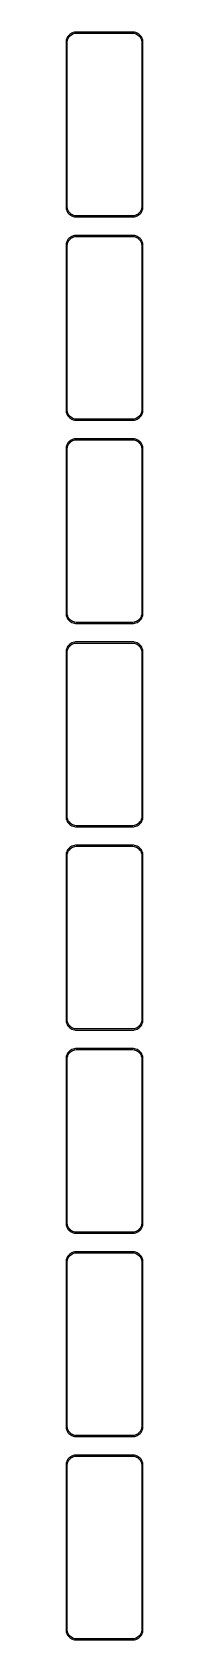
# Model space of a CAD drawing. Header units: metres. Extents: x -19 to 19, y 1440 to 2916.
# Drawn here: x -19 to 19, y 2133 to 2916 of the extents above; entities that cross this region are included whole.
import ezdxf

# ---------------------------------------------------------------- set-up
doc = ezdxf.new("R2010")
doc.units = ezdxf.units.M

msp = doc.modelspace()

# ---------------------------------------------------------------- linework, layer by layer
for p, q in [((-18.3989, 2912.84), (-18.5929, 2912.24)), ((-18.1315, 2913.41), (-18.3989, 2912.84)), ((-17.7951, 2913.94), (-18.1315, 2913.41)), ((-17.9164, 2912.5), (-17.6624, 2913.04)), ((-17.3948, 2914.42), (-17.7951, 2913.94)), ((-17.6624, 2913.04), (-17.3428, 2913.54)), ((-16.9371, 2914.85), (-17.3948, 2914.42)), ((-17.3428, 2913.54), (-16.9626, 2914)), ((-16.9626, 2914), (-16.5278, 2914.41)), ((-16.4291, 2915.22), (-16.9371, 2914.85)), ((-16.5278, 2914.41), (-16.0452, 2914.76)), ((-15.8789, 2915.52), (-16.4291, 2915.22)), ((-16.0452, 2914.76), (-15.5224, 2915.05)), ((-15.2951, 2915.76), (-15.8789, 2915.52)), ((-15.5224, 2915.05), (-14.9678, 2915.27)), ((-14.6869, 2915.91), (-15.2951, 2915.76)), ((-14.9678, 2915.27), (-14.3901, 2915.42)), ((-14.0639, 2915.99), (-14.6869, 2915.91)), ((-14.3901, 2915.42), (-13.7982, 2915.49)), ((14.0639, 2915.99), (-14.0639, 2915.99)), ((-13.7982, 2915.49), (13.7982, 2915.49)), ((13.7982, 2915.49), (14.3901, 2915.42)), ((14.6869, 2915.91), (14.0639, 2915.99)), ((14.3901, 2915.42), (14.9678, 2915.27)), ((15.2951, 2915.76), (14.6869, 2915.91)), ((14.9678, 2915.27), (15.5224, 2915.05)), ((15.8789, 2915.52), (15.2951, 2915.76)), ((15.5224, 2915.05), (16.0452, 2914.76)), ((16.4291, 2915.22), (15.8789, 2915.52)), ((16.0452, 2914.76), (16.5278, 2914.41)), ((16.9371, 2914.85), (16.4291, 2915.22)), ((16.5278, 2914.41), (16.9626, 2914)), ((17.3948, 2914.42), (16.9371, 2914.85)), ((16.9626, 2914), (17.3428, 2913.54)), ((17.3428, 2913.54), (17.6624, 2913.04)), ((17.7951, 2913.94), (17.3948, 2914.42)), ((17.6624, 2913.04), (17.9164, 2912.5)), ((18.1315, 2913.41), (17.7951, 2913.94)), ((18.3989, 2912.84), (18.1315, 2913.41)), ((18.5929, 2912.24), (18.3989, 2912.84)), ((-18.7106, 2911.63), (-18.75, 2911)), ((-18.75, 2911), (-18.75, 2831)), ((-18.5929, 2912.24), (-18.7106, 2911.63)), ((-18.25, 2910.75), (-18.2125, 2911.35)), ((-18.25, 2831.25), (-18.25, 2910.75)), ((-18.2125, 2911.35), (-18.1008, 2911.93)), ((-18.1008, 2911.93), (-17.9164, 2912.5)), ((17.9164, 2912.5), (18.1008, 2911.93)), ((18.1008, 2911.93), (18.2125, 2911.35)), ((18.2125, 2911.35), (18.25, 2910.75)), ((18.25, 2910.75), (18.25, 2831.25)), ((18.7106, 2911.63), (18.5929, 2912.24)), ((18.75, 2911), (18.7106, 2911.63)), ((18.75, 2831), (18.75, 2911)), ((-18.75, 2831), (-18.7106, 2830.37)), ((-18.7106, 2830.37), (-18.5929, 2829.76)), ((-18.5929, 2829.76), (-18.3989, 2829.16)), ((-18.3989, 2829.16), (-18.1315, 2828.59)), ((-18.2125, 2830.65), (-18.25, 2831.25)), ((-18.1008, 2830.07), (-18.2125, 2830.65)), ((-18.1315, 2828.59), (-17.7951, 2828.06)), ((-17.9164, 2829.5), (-18.1008, 2830.07)), ((-17.6624, 2828.96), (-17.9164, 2829.5)), ((-17.7951, 2828.06), (-17.3948, 2827.58)), ((-17.3428, 2828.46), (-17.6624, 2828.96)), ((-17.3948, 2827.58), (-16.9371, 2827.15)), ((-16.9626, 2828), (-17.3428, 2828.46)), ((-16.5278, 2827.59), (-16.9626, 2828)), ((-16.9371, 2827.15), (-16.4291, 2826.78)), ((-16.0452, 2827.24), (-16.5278, 2827.59)), ((-16.4291, 2826.78), (-15.8789, 2826.48)), ((-15.5224, 2826.95), (-16.0452, 2827.24)), ((-14.9678, 2826.73), (-15.5224, 2826.95)), ((-14.3901, 2826.58), (-14.9678, 2826.73)), ((-13.7982, 2826.51), (-14.3901, 2826.58)), ((14.3901, 2826.58), (13.7982, 2826.51)), ((14.9678, 2826.73), (14.3901, 2826.58)), ((15.5224, 2826.95), (14.9678, 2826.73)), ((16.0452, 2827.24), (15.5224, 2826.95)), ((15.8789, 2826.48), (16.4291, 2826.78)), ((16.5278, 2827.59), (16.0452, 2827.24)), ((16.4291, 2826.78), (16.9371, 2827.15)), ((16.9626, 2828), (16.5278, 2827.59)), ((16.9371, 2827.15), (17.3948, 2827.58)), ((17.3428, 2828.46), (16.9626, 2828)), ((17.6624, 2828.96), (17.3428, 2828.46)), ((17.3948, 2827.58), (17.7951, 2828.06)), ((17.9164, 2829.5), (17.6624, 2828.96)), ((17.7951, 2828.06), (18.1315, 2828.59)), ((18.1008, 2830.07), (17.9164, 2829.5)), ((18.2125, 2830.65), (18.1008, 2830.07)), ((18.1315, 2828.59), (18.3989, 2829.16)), ((18.25, 2831.25), (18.2125, 2830.65)), ((18.3989, 2829.16), (18.5929, 2829.76)), ((18.5929, 2829.76), (18.7106, 2830.37)), ((18.7106, 2830.37), (18.75, 2831)), ((-15.8789, 2826.48), (-15.2951, 2826.24)), ((-15.2951, 2826.24), (-14.6869, 2826.09)), ((-14.6869, 2826.09), (-14.0639, 2826.01)), ((-14.0639, 2826.01), (14.0639, 2826.01)), ((13.7982, 2826.51), (-13.7982, 2826.51)), ((14.0639, 2826.01), (14.6869, 2826.09)), ((14.6869, 2826.09), (15.2951, 2826.24)), ((15.2951, 2826.24), (15.8789, 2826.48)), ((-18.7106, 2812.63), (-18.75, 2812)), ((-18.75, 2812), (-18.75, 2732)), ((-18.5929, 2813.24), (-18.7106, 2812.63)), ((-18.3989, 2813.84), (-18.5929, 2813.24)), ((-18.1315, 2814.41), (-18.3989, 2813.84)), ((-18.25, 2811.75), (-18.2125, 2812.35)), ((-18.25, 2732.25), (-18.25, 2811.75)), ((-18.2125, 2812.35), (-18.1008, 2812.93)), ((-17.7951, 2814.94), (-18.1315, 2814.41)), ((-18.1008, 2812.93), (-17.9164, 2813.5)), ((-17.9164, 2813.5), (-17.6624, 2814.04)), ((-17.3948, 2815.42), (-17.7951, 2814.94)), ((-17.6624, 2814.04), (-17.3428, 2814.54)), ((-16.9371, 2815.85), (-17.3948, 2815.42)), ((-17.3428, 2814.54), (-16.9626, 2815)), ((-16.9626, 2815), (-16.5278, 2815.41)), ((-16.4291, 2816.22), (-16.9371, 2815.85)), ((-16.5278, 2815.41), (-16.0452, 2815.76)), ((-15.8789, 2816.52), (-16.4291, 2816.22)), ((-16.0452, 2815.76), (-15.5224, 2816.05)), ((-15.2951, 2816.76), (-15.8789, 2816.52)), ((-15.5224, 2816.05), (-14.9678, 2816.27)), ((-14.6869, 2816.91), (-15.2951, 2816.76)), ((-14.9678, 2816.27), (-14.3901, 2816.42)), ((-14.0639, 2816.99), (-14.6869, 2816.91)), ((-14.3901, 2816.42), (-13.7982, 2816.49)), ((14.0639, 2816.99), (-14.0639, 2816.99)), ((-13.7982, 2816.49), (13.7982, 2816.49)), ((13.7982, 2816.49), (14.3901, 2816.42)), ((14.6869, 2816.91), (14.0639, 2816.99)), ((14.3901, 2816.42), (14.9678, 2816.27)), ((15.2951, 2816.76), (14.6869, 2816.91)), ((14.9678, 2816.27), (15.5224, 2816.05)), ((15.8789, 2816.52), (15.2951, 2816.76)), ((15.5224, 2816.05), (16.0452, 2815.76)), ((16.4291, 2816.22), (15.8789, 2816.52)), ((16.0452, 2815.76), (16.5278, 2815.41)), ((16.9371, 2815.85), (16.4291, 2816.22)), ((16.5278, 2815.41), (16.9626, 2815)), ((17.3948, 2815.42), (16.9371, 2815.85)), ((16.9626, 2815), (17.3428, 2814.54)), ((17.3428, 2814.54), (17.6624, 2814.04)), ((17.7951, 2814.94), (17.3948, 2815.42)), ((17.6624, 2814.04), (17.9164, 2813.5)), ((18.1315, 2814.41), (17.7951, 2814.94)), ((17.9164, 2813.5), (18.1008, 2812.93)), ((18.1008, 2812.93), (18.2125, 2812.35)), ((18.3989, 2813.84), (18.1315, 2814.41)), ((18.2125, 2812.35), (18.25, 2811.75)), ((18.25, 2811.75), (18.25, 2732.25)), ((18.5929, 2813.24), (18.3989, 2813.84)), ((18.7106, 2812.63), (18.5929, 2813.24)), ((18.75, 2812), (18.7106, 2812.63)), ((18.75, 2732), (18.75, 2812)), ((-18.75, 2732), (-18.7106, 2731.37)), ((-18.7106, 2731.37), (-18.5929, 2730.76)), ((-18.5929, 2730.76), (-18.3989, 2730.16)), ((-18.3989, 2730.16), (-18.1315, 2729.59)), ((-18.2125, 2731.65), (-18.25, 2732.25)), ((-18.1008, 2731.07), (-18.2125, 2731.65)), ((-18.1315, 2729.59), (-17.7951, 2729.06)), ((-17.9164, 2730.5), (-18.1008, 2731.07)), ((-17.6624, 2729.96), (-17.9164, 2730.5)), ((-17.7951, 2729.06), (-17.3948, 2728.58)), ((-17.3428, 2729.46), (-17.6624, 2729.96)), ((-17.3948, 2728.58), (-16.9371, 2728.15)), ((-16.9626, 2729), (-17.3428, 2729.46)), ((-16.5278, 2728.59), (-16.9626, 2729)), ((-16.9371, 2728.15), (-16.4291, 2727.78)), ((-16.0452, 2728.24), (-16.5278, 2728.59)), ((-16.4291, 2727.78), (-15.8789, 2727.48)), ((-15.5224, 2727.95), (-16.0452, 2728.24)), ((-15.8789, 2727.48), (-15.2951, 2727.24)), ((-14.9678, 2727.73), (-15.5224, 2727.95)), ((-15.2951, 2727.24), (-14.6869, 2727.09)), ((-14.3901, 2727.58), (-14.9678, 2727.73)), ((-14.6869, 2727.09), (-14.0639, 2727.01)), ((-13.7982, 2727.51), (-14.3901, 2727.58)), ((-14.0639, 2727.01), (14.0639, 2727.01)), ((13.7982, 2727.51), (-13.7982, 2727.51)), ((14.3901, 2727.58), (13.7982, 2727.51)), ((14.0639, 2727.01), (14.6869, 2727.09)), ((14.9678, 2727.73), (14.3901, 2727.58)), ((14.6869, 2727.09), (15.2951, 2727.24)), ((15.5224, 2727.95), (14.9678, 2727.73)), ((15.2951, 2727.24), (15.8789, 2727.48)), ((16.0452, 2728.24), (15.5224, 2727.95)), ((15.8789, 2727.48), (16.4291, 2727.78)), ((16.5278, 2728.59), (16.0452, 2728.24)), ((16.4291, 2727.78), (16.9371, 2728.15)), ((16.9626, 2729), (16.5278, 2728.59)), ((16.9371, 2728.15), (17.3948, 2728.58)), ((17.3428, 2729.46), (16.9626, 2729)), ((17.6624, 2729.96), (17.3428, 2729.46)), ((17.3948, 2728.58), (17.7951, 2729.06)), ((17.9164, 2730.5), (17.6624, 2729.96)), ((17.7951, 2729.06), (18.1315, 2729.59)), ((18.1008, 2731.07), (17.9164, 2730.5)), ((18.2125, 2731.65), (18.1008, 2731.07)), ((18.1315, 2729.59), (18.3989, 2730.16)), ((18.25, 2732.25), (18.2125, 2731.65)), ((18.3989, 2730.16), (18.5929, 2730.76)), ((18.5929, 2730.76), (18.7106, 2731.37)), ((18.7106, 2731.37), (18.75, 2732)), ((-16.4291, 2717.22), (-16.9371, 2716.85)), ((-15.8789, 2717.52), (-16.4291, 2717.22)), ((-16.0452, 2716.76), (-15.5224, 2717.05)), ((-15.2951, 2717.76), (-15.8789, 2717.52)), ((-15.5224, 2717.05), (-14.9678, 2717.27)), ((-14.6869, 2717.91), (-15.2951, 2717.76)), ((-14.9678, 2717.27), (-14.3901, 2717.42)), ((-14.0639, 2717.99), (-14.6869, 2717.91)), ((-14.3901, 2717.42), (-13.7982, 2717.49)), ((14.0639, 2717.99), (-14.0639, 2717.99)), ((-13.7982, 2717.49), (13.7982, 2717.49)), ((13.7982, 2717.49), (14.3901, 2717.42)), ((14.6869, 2717.91), (14.0639, 2717.99)), ((14.3901, 2717.42), (14.9678, 2717.27)), ((15.2951, 2717.76), (14.6869, 2717.91)), ((14.9678, 2717.27), (15.5224, 2717.05)), ((15.8789, 2717.52), (15.2951, 2717.76)), ((15.5224, 2717.05), (16.0452, 2716.76)), ((16.4291, 2717.22), (15.8789, 2717.52)), ((16.9371, 2716.85), (16.4291, 2717.22)), ((-18.7106, 2713.63), (-18.75, 2713)), ((-18.75, 2713), (-18.75, 2633)), ((-18.5929, 2714.24), (-18.7106, 2713.63)), ((-18.3989, 2714.84), (-18.5929, 2714.24)), ((-18.1315, 2715.41), (-18.3989, 2714.84)), ((-18.25, 2712.75), (-18.2125, 2713.35)), ((-18.25, 2633.25), (-18.25, 2712.75)), ((-18.2125, 2713.35), (-18.1008, 2713.93)), ((-17.7951, 2715.94), (-18.1315, 2715.41)), ((-18.1008, 2713.93), (-17.9164, 2714.5)), ((-17.9164, 2714.5), (-17.6624, 2715.04)), ((-17.3948, 2716.42), (-17.7951, 2715.94)), ((-17.6624, 2715.04), (-17.3428, 2715.54)), ((-16.9371, 2716.85), (-17.3948, 2716.42)), ((-17.3428, 2715.54), (-16.9626, 2716)), ((-16.9626, 2716), (-16.5278, 2716.41)), ((-16.5278, 2716.41), (-16.0452, 2716.76)), ((16.0452, 2716.76), (16.5278, 2716.41)), ((16.5278, 2716.41), (16.9626, 2716)), ((17.3948, 2716.42), (16.9371, 2716.85)), ((16.9626, 2716), (17.3428, 2715.54)), ((17.3428, 2715.54), (17.6624, 2715.04)), ((17.7951, 2715.94), (17.3948, 2716.42)), ((17.6624, 2715.04), (17.9164, 2714.5)), ((18.1315, 2715.41), (17.7951, 2715.94)), ((17.9164, 2714.5), (18.1008, 2713.93)), ((18.1008, 2713.93), (18.2125, 2713.35)), ((18.3989, 2714.84), (18.1315, 2715.41)), ((18.2125, 2713.35), (18.25, 2712.75)), ((18.25, 2712.75), (18.25, 2633.25)), ((18.5929, 2714.24), (18.3989, 2714.84)), ((18.7106, 2713.63), (18.5929, 2714.24)), ((18.75, 2713), (18.7106, 2713.63)), ((18.75, 2633), (18.75, 2713)), ((-18.75, 2633), (-18.7106, 2632.37)), ((-18.7106, 2632.37), (-18.5929, 2631.76)), ((-18.5929, 2631.76), (-18.3989, 2631.16)), ((-18.3989, 2631.16), (-18.1315, 2630.59)), ((-18.2125, 2632.65), (-18.25, 2633.25)), ((-18.1008, 2632.07), (-18.2125, 2632.65)), ((-17.9164, 2631.5), (-18.1008, 2632.07)), ((-17.6624, 2630.96), (-17.9164, 2631.5)), ((-17.3428, 2630.46), (-17.6624, 2630.96)), ((17.6624, 2630.96), (17.3428, 2630.46)), ((17.9164, 2631.5), (17.6624, 2630.96)), ((18.1008, 2632.07), (17.9164, 2631.5)), ((18.2125, 2632.65), (18.1008, 2632.07)), ((18.1315, 2630.59), (18.3989, 2631.16)), ((18.25, 2633.25), (18.2125, 2632.65)), ((18.3989, 2631.16), (18.5929, 2631.76)), ((18.5929, 2631.76), (18.7106, 2632.37)), ((18.7106, 2632.37), (18.75, 2633)), ((-18.1315, 2630.59), (-17.7951, 2630.06)), ((-17.7951, 2630.06), (-17.3948, 2629.58)), ((-17.3948, 2629.58), (-16.9371, 2629.15)), ((-16.9626, 2630), (-17.3428, 2630.46)), ((-16.5278, 2629.59), (-16.9626, 2630)), ((-16.9371, 2629.15), (-16.4291, 2628.78)), ((-16.0452, 2629.24), (-16.5278, 2629.59)), ((-16.4291, 2628.78), (-15.8789, 2628.48)), ((-15.5224, 2628.95), (-16.0452, 2629.24)), ((-15.8789, 2628.48), (-15.2951, 2628.24)), ((-14.9678, 2628.73), (-15.5224, 2628.95)), ((-15.2951, 2628.24), (-14.6869, 2628.09)), ((-14.3901, 2628.58), (-14.9678, 2628.73)), ((-14.6869, 2628.09), (-14.0639, 2628.01)), ((-13.7982, 2628.51), (-14.3901, 2628.58)), ((-14.0639, 2628.01), (14.0639, 2628.01)), ((13.7982, 2628.51), (-13.7982, 2628.51)), ((14.3901, 2628.58), (13.7982, 2628.51)), ((14.0639, 2628.01), (14.6869, 2628.09)), ((14.9678, 2628.73), (14.3901, 2628.58)), ((14.6869, 2628.09), (15.2951, 2628.24)), ((15.5224, 2628.95), (14.9678, 2628.73)), ((15.2951, 2628.24), (15.8789, 2628.48)), ((16.0452, 2629.24), (15.5224, 2628.95)), ((15.8789, 2628.48), (16.4291, 2628.78)), ((16.5278, 2629.59), (16.0452, 2629.24)), ((16.4291, 2628.78), (16.9371, 2629.15)), ((16.9626, 2630), (16.5278, 2629.59)), ((16.9371, 2629.15), (17.3948, 2629.58)), ((17.3428, 2630.46), (16.9626, 2630)), ((17.3948, 2629.58), (17.7951, 2630.06)), ((17.7951, 2630.06), (18.1315, 2630.59)), ((-18.5929, 2615.24), (-18.7106, 2614.63)), ((-18.3989, 2615.84), (-18.5929, 2615.24)), ((-18.1315, 2616.41), (-18.3989, 2615.84)), ((-17.7951, 2616.94), (-18.1315, 2616.41)), ((-18.1008, 2614.93), (-17.9164, 2615.5)), ((-17.9164, 2615.5), (-17.6624, 2616.04)), ((-17.3948, 2617.42), (-17.7951, 2616.94)), ((-17.6624, 2616.04), (-17.3428, 2616.54)), ((-16.9371, 2617.85), (-17.3948, 2617.42)), ((-17.3428, 2616.54), (-16.9626, 2617)), ((-16.9626, 2617), (-16.5278, 2617.41)), ((-16.4291, 2618.22), (-16.9371, 2617.85)), ((-16.5278, 2617.41), (-16.0452, 2617.76)), ((-15.8789, 2618.52), (-16.4291, 2618.22)), ((-16.0452, 2617.76), (-15.5224, 2618.05)), ((-15.2951, 2618.76), (-15.8789, 2618.52)), ((-15.5224, 2618.05), (-14.9678, 2618.27)), ((-14.6869, 2618.91), (-15.2951, 2618.76)), ((-14.9678, 2618.27), (-14.3901, 2618.42)), ((-14.0639, 2618.99), (-14.6869, 2618.91)), ((-14.3901, 2618.42), (-13.7982, 2618.49)), ((14.0639, 2618.99), (-14.0639, 2618.99)), ((-13.7982, 2618.49), (13.7982, 2618.49)), ((13.7982, 2618.49), (14.3901, 2618.42)), ((14.6869, 2618.91), (14.0639, 2618.99)), ((14.3901, 2618.42), (14.9678, 2618.27)), ((15.2951, 2618.76), (14.6869, 2618.91)), ((14.9678, 2618.27), (15.5224, 2618.05)), ((15.8789, 2618.52), (15.2951, 2618.76)), ((15.5224, 2618.05), (16.0452, 2617.76)), ((16.4291, 2618.22), (15.8789, 2618.52)), ((16.0452, 2617.76), (16.5278, 2617.41)), ((16.9371, 2617.85), (16.4291, 2618.22)), ((16.5278, 2617.41), (16.9626, 2617)), ((17.3948, 2617.42), (16.9371, 2617.85)), ((16.9626, 2617), (17.3428, 2616.54)), ((17.3428, 2616.54), (17.6624, 2616.04)), ((17.7951, 2616.94), (17.3948, 2617.42)), ((17.6624, 2616.04), (17.9164, 2615.5)), ((18.1315, 2616.41), (17.7951, 2616.94)), ((17.9164, 2615.5), (18.1008, 2614.93)), ((18.3989, 2615.84), (18.1315, 2616.41)), ((18.5929, 2615.24), (18.3989, 2615.84)), ((18.7106, 2614.63), (18.5929, 2615.24)), ((-18.7106, 2614.63), (-18.75, 2614)), ((-18.75, 2614), (-18.75, 2534)), ((-18.25, 2613.75), (-18.2125, 2614.35)), ((-18.25, 2534.25), (-18.25, 2613.75)), ((-18.2125, 2614.35), (-18.1008, 2614.93)), ((18.1008, 2614.93), (18.2125, 2614.35)), ((18.2125, 2614.35), (18.25, 2613.75)), ((18.25, 2613.75), (18.25, 2534.25)), ((18.75, 2614), (18.7106, 2614.63)), ((18.75, 2534), (18.75, 2614)), ((-18.75, 2534), (-18.7106, 2533.37)), ((-18.7106, 2533.37), (-18.5929, 2532.76)), ((-18.5929, 2532.76), (-18.3989, 2532.16)), ((-18.3989, 2532.16), (-18.1315, 2531.59)), ((-18.2125, 2533.65), (-18.25, 2534.25)), ((-18.1008, 2533.07), (-18.2125, 2533.65)), ((-18.1315, 2531.59), (-17.7951, 2531.06)), ((-17.9164, 2532.5), (-18.1008, 2533.07)), ((-17.6624, 2531.96), (-17.9164, 2532.5)), ((-17.7951, 2531.06), (-17.3948, 2530.58)), ((-17.3428, 2531.46), (-17.6624, 2531.96)), ((-17.3948, 2530.58), (-16.9371, 2530.15)), ((-16.9626, 2531), (-17.3428, 2531.46)), ((-16.5278, 2530.59), (-16.9626, 2531)), ((-16.9371, 2530.15), (-16.4291, 2529.78)), ((-16.0452, 2530.24), (-16.5278, 2530.59)), ((-16.4291, 2529.78), (-15.8789, 2529.48)), ((-15.5224, 2529.95), (-16.0452, 2530.24)), ((-15.8789, 2529.48), (-15.2951, 2529.24)), ((-14.9678, 2529.73), (-15.5224, 2529.95)), ((-15.2951, 2529.24), (-14.6869, 2529.09)), ((-14.3901, 2529.58), (-14.9678, 2529.73)), ((-14.6869, 2529.09), (-14.0639, 2529.01)), ((-13.7982, 2529.51), (-14.3901, 2529.58)), ((13.7982, 2529.51), (-13.7982, 2529.51)), ((14.3901, 2529.58), (13.7982, 2529.51)), ((14.0639, 2529.01), (14.6869, 2529.09)), ((14.9678, 2529.73), (14.3901, 2529.58)), ((14.6869, 2529.09), (15.2951, 2529.24)), ((15.5224, 2529.95), (14.9678, 2529.73)), ((15.2951, 2529.24), (15.8789, 2529.48)), ((16.0452, 2530.24), (15.5224, 2529.95)), ((15.8789, 2529.48), (16.4291, 2529.78)), ((16.5278, 2530.59), (16.0452, 2530.24)), ((16.4291, 2529.78), (16.9371, 2530.15)), ((16.9626, 2531), (16.5278, 2530.59)), ((16.9371, 2530.15), (17.3948, 2530.58)), ((17.3428, 2531.46), (16.9626, 2531)), ((17.6624, 2531.96), (17.3428, 2531.46)), ((17.3948, 2530.58), (17.7951, 2531.06)), ((17.9164, 2532.5), (17.6624, 2531.96)), ((17.7951, 2531.06), (18.1315, 2531.59)), ((18.1008, 2533.07), (17.9164, 2532.5)), ((18.2125, 2533.65), (18.1008, 2533.07)), ((18.1315, 2531.59), (18.3989, 2532.16)), ((18.25, 2534.25), (18.2125, 2533.65)), ((18.3989, 2532.16), (18.5929, 2532.76)), ((18.5929, 2532.76), (18.7106, 2533.37)), ((18.7106, 2533.37), (18.75, 2534)), ((-14.0639, 2529.01), (14.0639, 2529.01)), ((-18.7106, 2515.63), (-18.75, 2515)), ((-18.75, 2515), (-18.75, 2435)), ((-18.5929, 2516.24), (-18.7106, 2515.63)), ((-18.3989, 2516.84), (-18.5929, 2516.24)), ((-18.1315, 2517.41), (-18.3989, 2516.84)), ((-18.25, 2514.75), (-18.2125, 2515.35)), ((-18.25, 2435.25), (-18.25, 2514.75)), ((-18.2125, 2515.35), (-18.1008, 2515.93)), ((-17.7951, 2517.94), (-18.1315, 2517.41)), ((-18.1008, 2515.93), (-17.9164, 2516.5)), ((-17.9164, 2516.5), (-17.6624, 2517.04)), ((-17.3948, 2518.42), (-17.7951, 2517.94)), ((-17.6624, 2517.04), (-17.3428, 2517.54)), ((-16.9371, 2518.85), (-17.3948, 2518.42)), ((-17.3428, 2517.54), (-16.9626, 2518)), ((-16.9626, 2518), (-16.5278, 2518.41)), ((-16.4291, 2519.22), (-16.9371, 2518.85)), ((-16.5278, 2518.41), (-16.0452, 2518.76)), ((-15.8789, 2519.52), (-16.4291, 2519.22)), ((-16.0452, 2518.76), (-15.5224, 2519.05)), ((-15.2951, 2519.76), (-15.8789, 2519.52)), ((-15.5224, 2519.05), (-14.9678, 2519.27)), ((-14.6869, 2519.91), (-15.2951, 2519.76)), ((-14.9678, 2519.27), (-14.3901, 2519.42)), ((-14.0639, 2519.99), (-14.6869, 2519.91)), ((-14.3901, 2519.42), (-13.7982, 2519.49)), ((14.0639, 2519.99), (-14.0639, 2519.99)), ((-13.7982, 2519.49), (13.7982, 2519.49)), ((13.7982, 2519.49), (14.3901, 2519.42)), ((14.6869, 2519.91), (14.0639, 2519.99)), ((14.3901, 2519.42), (14.9678, 2519.27)), ((15.2951, 2519.76), (14.6869, 2519.91)), ((14.9678, 2519.27), (15.5224, 2519.05)), ((15.8789, 2519.52), (15.2951, 2519.76)), ((15.5224, 2519.05), (16.0452, 2518.76)), ((16.4291, 2519.22), (15.8789, 2519.52)), ((16.0452, 2518.76), (16.5278, 2518.41)), ((16.9371, 2518.85), (16.4291, 2519.22)), ((16.5278, 2518.41), (16.9626, 2518)), ((17.3948, 2518.42), (16.9371, 2518.85)), ((16.9626, 2518), (17.3428, 2517.54)), ((17.3428, 2517.54), (17.6624, 2517.04)), ((17.7951, 2517.94), (17.3948, 2518.42)), ((17.6624, 2517.04), (17.9164, 2516.5)), ((18.1315, 2517.41), (17.7951, 2517.94)), ((17.9164, 2516.5), (18.1008, 2515.93)), ((18.1008, 2515.93), (18.2125, 2515.35)), ((18.3989, 2516.84), (18.1315, 2517.41)), ((18.2125, 2515.35), (18.25, 2514.75)), ((18.25, 2514.75), (18.25, 2435.25)), ((18.5929, 2516.24), (18.3989, 2516.84)), ((18.7106, 2515.63), (18.5929, 2516.24)), ((18.75, 2515), (18.7106, 2515.63)), ((18.75, 2435), (18.75, 2515)), ((-18.2125, 2434.65), (-18.25, 2435.25)), ((18.25, 2435.25), (18.2125, 2434.65)), ((-18.75, 2435), (-18.7106, 2434.37)), ((-18.7106, 2434.37), (-18.5929, 2433.76)), ((-18.5929, 2433.76), (-18.3989, 2433.16)), ((-18.3989, 2433.16), (-18.1315, 2432.59)), ((-18.1008, 2434.07), (-18.2125, 2434.65)), ((-18.1315, 2432.59), (-17.7951, 2432.06)), ((-17.9164, 2433.5), (-18.1008, 2434.07)), ((-17.6624, 2432.96), (-17.9164, 2433.5)), ((-17.7951, 2432.06), (-17.3948, 2431.58)), ((-17.3428, 2432.46), (-17.6624, 2432.96)), ((-17.3948, 2431.58), (-16.9371, 2431.15)), ((-16.9626, 2432), (-17.3428, 2432.46)), ((-16.5278, 2431.59), (-16.9626, 2432)), ((-16.9371, 2431.15), (-16.4291, 2430.78)), ((-16.0452, 2431.24), (-16.5278, 2431.59)), ((-16.4291, 2430.78), (-15.8789, 2430.48)), ((-15.5224, 2430.95), (-16.0452, 2431.24)), ((-15.8789, 2430.48), (-15.2951, 2430.24)), ((-14.9678, 2430.73), (-15.5224, 2430.95)), ((-15.2951, 2430.24), (-14.6869, 2430.09)), ((-14.3901, 2430.58), (-14.9678, 2430.73)), ((-14.6869, 2430.09), (-14.0639, 2430.01)), ((-13.7982, 2430.51), (-14.3901, 2430.58)), ((-14.0639, 2430.01), (14.0639, 2430.01)), ((13.7982, 2430.51), (-13.7982, 2430.51)), ((14.3901, 2430.58), (13.7982, 2430.51)), ((14.0639, 2430.01), (14.6869, 2430.09)), ((14.9678, 2430.73), (14.3901, 2430.58)), ((14.6869, 2430.09), (15.2951, 2430.24)), ((15.5224, 2430.95), (14.9678, 2430.73)), ((15.2951, 2430.24), (15.8789, 2430.48)), ((16.0452, 2431.24), (15.5224, 2430.95)), ((15.8789, 2430.48), (16.4291, 2430.78)), ((16.5278, 2431.59), (16.0452, 2431.24)), ((16.4291, 2430.78), (16.9371, 2431.15)), ((16.9626, 2432), (16.5278, 2431.59)), ((16.9371, 2431.15), (17.3948, 2431.58)), ((17.3428, 2432.46), (16.9626, 2432)), ((17.6624, 2432.96), (17.3428, 2432.46)), ((17.3948, 2431.58), (17.7951, 2432.06)), ((17.9164, 2433.5), (17.6624, 2432.96)), ((17.7951, 2432.06), (18.1315, 2432.59)), ((18.1008, 2434.07), (17.9164, 2433.5)), ((18.2125, 2434.65), (18.1008, 2434.07)), ((18.1315, 2432.59), (18.3989, 2433.16)), ((18.3989, 2433.16), (18.5929, 2433.76)), ((18.5929, 2433.76), (18.7106, 2434.37)), ((18.7106, 2434.37), (18.75, 2435)), ((-17.3948, 2419.42), (-17.7951, 2418.94)), ((-16.9371, 2419.85), (-17.3948, 2419.42)), ((-16.9626, 2419), (-16.5278, 2419.41)), ((-16.4291, 2420.22), (-16.9371, 2419.85)), ((-16.5278, 2419.41), (-16.0452, 2419.76)), ((-15.8789, 2420.52), (-16.4291, 2420.22)), ((-16.0452, 2419.76), (-15.5224, 2420.05)), ((-15.2951, 2420.76), (-15.8789, 2420.52)), ((-15.5224, 2420.05), (-14.9678, 2420.27)), ((-14.6869, 2420.91), (-15.2951, 2420.76)), ((-14.9678, 2420.27), (-14.3901, 2420.42)), ((-14.0639, 2420.99), (-14.6869, 2420.91)), ((-14.3901, 2420.42), (-13.7982, 2420.49)), ((14.0639, 2420.99), (-14.0639, 2420.99)), ((-13.7982, 2420.49), (13.7982, 2420.49)), ((13.7982, 2420.49), (14.3901, 2420.42)), ((14.6869, 2420.91), (14.0639, 2420.99)), ((14.3901, 2420.42), (14.9678, 2420.27)), ((15.2951, 2420.76), (14.6869, 2420.91)), ((14.9678, 2420.27), (15.5224, 2420.05)), ((15.8789, 2420.52), (15.2951, 2420.76)), ((15.5224, 2420.05), (16.0452, 2419.76)), ((16.4291, 2420.22), (15.8789, 2420.52)), ((16.0452, 2419.76), (16.5278, 2419.41)), ((16.9371, 2419.85), (16.4291, 2420.22)), ((16.5278, 2419.41), (16.9626, 2419)), ((17.3948, 2419.42), (16.9371, 2419.85)), ((17.7951, 2418.94), (17.3948, 2419.42)), ((-18.7106, 2416.63), (-18.75, 2416)), ((-18.75, 2416), (-18.75, 2336)), ((-18.5929, 2417.24), (-18.7106, 2416.63)), ((-18.3989, 2417.84), (-18.5929, 2417.24)), ((-18.1315, 2418.41), (-18.3989, 2417.84)), ((-18.25, 2415.75), (-18.2125, 2416.35)), ((-18.25, 2336.25), (-18.25, 2415.75)), ((-18.2125, 2416.35), (-18.1008, 2416.93)), ((-17.7951, 2418.94), (-18.1315, 2418.41)), ((-18.1008, 2416.93), (-17.9164, 2417.5)), ((-17.9164, 2417.5), (-17.6624, 2418.04)), ((-17.6624, 2418.04), (-17.3428, 2418.54)), ((-17.3428, 2418.54), (-16.9626, 2419)), ((16.9626, 2419), (17.3428, 2418.54)), ((17.3428, 2418.54), (17.6624, 2418.04)), ((17.6624, 2418.04), (17.9164, 2417.5)), ((18.1315, 2418.41), (17.7951, 2418.94)), ((17.9164, 2417.5), (18.1008, 2416.93)), ((18.1008, 2416.93), (18.2125, 2416.35)), ((18.3989, 2417.84), (18.1315, 2418.41)), ((18.2125, 2416.35), (18.25, 2415.75)), ((18.25, 2415.75), (18.25, 2336.25)), ((18.5929, 2417.24), (18.3989, 2417.84)), ((18.7106, 2416.63), (18.5929, 2417.24)), ((18.75, 2416), (18.7106, 2416.63)), ((18.75, 2336), (18.75, 2416)), ((-18.75, 2336), (-18.7106, 2335.37)), ((-18.7106, 2335.37), (-18.5929, 2334.76)), ((-18.5929, 2334.76), (-18.3989, 2334.16)), ((-18.3989, 2334.16), (-18.1315, 2333.59)), ((-18.2125, 2335.65), (-18.25, 2336.25)), ((-18.1008, 2335.07), (-18.2125, 2335.65)), ((-18.1315, 2333.59), (-17.7951, 2333.06)), ((-17.9164, 2334.5), (-18.1008, 2335.07)), ((-17.6624, 2333.96), (-17.9164, 2334.5)), ((-17.3428, 2333.46), (-17.6624, 2333.96)), ((-16.9626, 2333), (-17.3428, 2333.46)), ((17.3428, 2333.46), (16.9626, 2333)), ((17.6624, 2333.96), (17.3428, 2333.46)), ((17.9164, 2334.5), (17.6624, 2333.96)), ((17.7951, 2333.06), (18.1315, 2333.59)), ((18.1008, 2335.07), (17.9164, 2334.5)), ((18.2125, 2335.65), (18.1008, 2335.07)), ((18.1315, 2333.59), (18.3989, 2334.16)), ((18.25, 2336.25), (18.2125, 2335.65)), ((18.3989, 2334.16), (18.5929, 2334.76)), ((18.5929, 2334.76), (18.7106, 2335.37)), ((18.7106, 2335.37), (18.75, 2336)), ((-17.7951, 2333.06), (-17.3948, 2332.58)), ((-17.3948, 2332.58), (-16.9371, 2332.15)), ((-16.5278, 2332.59), (-16.9626, 2333)), ((-16.9371, 2332.15), (-16.4291, 2331.78)), ((-16.0452, 2332.24), (-16.5278, 2332.59)), ((-16.4291, 2331.78), (-15.8789, 2331.48)), ((-15.5224, 2331.95), (-16.0452, 2332.24)), ((-15.8789, 2331.48), (-15.2951, 2331.24)), ((-14.9678, 2331.73), (-15.5224, 2331.95)), ((-15.2951, 2331.24), (-14.6869, 2331.09)), ((-14.3901, 2331.58), (-14.9678, 2331.73)), ((-14.6869, 2331.09), (-14.0639, 2331.01)), ((-13.7982, 2331.51), (-14.3901, 2331.58)), ((-14.0639, 2331.01), (14.0639, 2331.01)), ((13.7982, 2331.51), (-13.7982, 2331.51)), ((14.3901, 2331.58), (13.7982, 2331.51)), ((14.0639, 2331.01), (14.6869, 2331.09)), ((14.9678, 2331.73), (14.3901, 2331.58)), ((14.6869, 2331.09), (15.2951, 2331.24)), ((15.5224, 2331.95), (14.9678, 2331.73)), ((15.2951, 2331.24), (15.8789, 2331.48)), ((16.0452, 2332.24), (15.5224, 2331.95)), ((15.8789, 2331.48), (16.4291, 2331.78)), ((16.5278, 2332.59), (16.0452, 2332.24)), ((16.4291, 2331.78), (16.9371, 2332.15)), ((16.9626, 2333), (16.5278, 2332.59)), ((16.9371, 2332.15), (17.3948, 2332.58)), ((17.3948, 2332.58), (17.7951, 2333.06)), ((-18.7106, 2317.63), (-18.75, 2317)), ((-18.5929, 2318.24), (-18.7106, 2317.63)), ((-18.3989, 2318.84), (-18.5929, 2318.24)), ((-18.1315, 2319.41), (-18.3989, 2318.84)), ((-18.2125, 2317.35), (-18.1008, 2317.93)), ((-17.7951, 2319.94), (-18.1315, 2319.41)), ((-18.1008, 2317.93), (-17.9164, 2318.5)), ((-17.9164, 2318.5), (-17.6624, 2319.04)), ((-17.3948, 2320.42), (-17.7951, 2319.94)), ((-17.6624, 2319.04), (-17.3428, 2319.54)), ((-16.9371, 2320.85), (-17.3948, 2320.42)), ((-17.3428, 2319.54), (-16.9626, 2320)), ((-16.9626, 2320), (-16.5278, 2320.41)), ((-16.4291, 2321.22), (-16.9371, 2320.85)), ((-16.5278, 2320.41), (-16.0452, 2320.76)), ((-15.8789, 2321.52), (-16.4291, 2321.22)), ((-16.0452, 2320.76), (-15.5224, 2321.05)), ((-15.2951, 2321.76), (-15.8789, 2321.52)), ((-15.5224, 2321.05), (-14.9678, 2321.27)), ((-14.6869, 2321.91), (-15.2951, 2321.76)), ((-14.9678, 2321.27), (-14.3901, 2321.42)), ((-14.0639, 2321.99), (-14.6869, 2321.91)), ((-14.3901, 2321.42), (-13.7982, 2321.49)), ((14.0639, 2321.99), (-14.0639, 2321.99)), ((-13.7982, 2321.49), (13.7982, 2321.49)), ((13.7982, 2321.49), (14.3901, 2321.42)), ((14.6869, 2321.91), (14.0639, 2321.99)), ((14.3901, 2321.42), (14.9678, 2321.27)), ((15.2951, 2321.76), (14.6869, 2321.91)), ((14.9678, 2321.27), (15.5224, 2321.05)), ((15.8789, 2321.52), (15.2951, 2321.76)), ((15.5224, 2321.05), (16.0452, 2320.76)), ((16.4291, 2321.22), (15.8789, 2321.52)), ((16.0452, 2320.76), (16.5278, 2320.41)), ((16.9371, 2320.85), (16.4291, 2321.22)), ((16.5278, 2320.41), (16.9626, 2320)), ((17.3948, 2320.42), (16.9371, 2320.85)), ((16.9626, 2320), (17.3428, 2319.54)), ((17.3428, 2319.54), (17.6624, 2319.04)), ((17.7951, 2319.94), (17.3948, 2320.42)), ((17.6624, 2319.04), (17.9164, 2318.5)), ((18.1315, 2319.41), (17.7951, 2319.94)), ((17.9164, 2318.5), (18.1008, 2317.93)), ((18.1008, 2317.93), (18.2125, 2317.35)), ((18.3989, 2318.84), (18.1315, 2319.41)), ((18.5929, 2318.24), (18.3989, 2318.84)), ((18.7106, 2317.63), (18.5929, 2318.24)), ((18.75, 2317), (18.7106, 2317.63)), ((-18.75, 2317), (-18.75, 2237)), ((-18.25, 2316.75), (-18.2125, 2317.35)), ((-18.25, 2237.25), (-18.25, 2316.75)), ((18.2125, 2317.35), (18.25, 2316.75)), ((18.25, 2316.75), (18.25, 2237.25)), ((18.75, 2237), (18.75, 2317)), ((-18.75, 2237), (-18.7106, 2236.37)), ((-18.7106, 2236.37), (-18.5929, 2235.76)), ((-18.5929, 2235.76), (-18.3989, 2235.16)), ((-18.3989, 2235.16), (-18.1315, 2234.59)), ((-18.2125, 2236.65), (-18.25, 2237.25)), ((-18.1008, 2236.07), (-18.2125, 2236.65)), ((-18.1315, 2234.59), (-17.7951, 2234.06)), ((-17.9164, 2235.5), (-18.1008, 2236.07)), ((-17.6624, 2234.96), (-17.9164, 2235.5)), ((-17.7951, 2234.06), (-17.3948, 2233.58)), ((-17.3428, 2234.46), (-17.6624, 2234.96)), ((-17.3948, 2233.58), (-16.9371, 2233.15)), ((-16.9626, 2234), (-17.3428, 2234.46)), ((-16.5278, 2233.59), (-16.9626, 2234)), ((-16.9371, 2233.15), (-16.4291, 2232.78)), ((-16.0452, 2233.24), (-16.5278, 2233.59)), ((-16.4291, 2232.78), (-15.8789, 2232.48)), ((-15.5224, 2232.95), (-16.0452, 2233.24)), ((-15.8789, 2232.48), (-15.2951, 2232.24)), ((-14.9678, 2232.73), (-15.5224, 2232.95)), ((-15.2951, 2232.24), (-14.6869, 2232.09)), ((-14.3901, 2232.58), (-14.9678, 2232.73)), ((-14.6869, 2232.09), (-14.0639, 2232.01)), ((-13.7982, 2232.51), (-14.3901, 2232.58)), ((-14.0639, 2232.01), (14.0639, 2232.01)), ((13.7982, 2232.51), (-13.7982, 2232.51)), ((14.3901, 2232.58), (13.7982, 2232.51)), ((14.0639, 2232.01), (14.6869, 2232.09)), ((14.9678, 2232.73), (14.3901, 2232.58)), ((14.6869, 2232.09), (15.2951, 2232.24)), ((15.5224, 2232.95), (14.9678, 2232.73)), ((15.2951, 2232.24), (15.8789, 2232.48)), ((16.0452, 2233.24), (15.5224, 2232.95)), ((15.8789, 2232.48), (16.4291, 2232.78)), ((16.5278, 2233.59), (16.0452, 2233.24)), ((16.4291, 2232.78), (16.9371, 2233.15)), ((16.9626, 2234), (16.5278, 2233.59)), ((16.9371, 2233.15), (17.3948, 2233.58)), ((17.3428, 2234.46), (16.9626, 2234)), ((17.6624, 2234.96), (17.3428, 2234.46)), ((17.3948, 2233.58), (17.7951, 2234.06)), ((17.9164, 2235.5), (17.6624, 2234.96)), ((17.7951, 2234.06), (18.1315, 2234.59)), ((18.1008, 2236.07), (17.9164, 2235.5)), ((18.2125, 2236.65), (18.1008, 2236.07)), ((18.1315, 2234.59), (18.3989, 2235.16)), ((18.25, 2237.25), (18.2125, 2236.65)), ((18.3989, 2235.16), (18.5929, 2235.76)), ((18.5929, 2235.76), (18.7106, 2236.37)), ((18.7106, 2236.37), (18.75, 2237)), ((-18.7106, 2218.63), (-18.75, 2218)), ((-18.75, 2218), (-18.75, 2138)), ((-18.5929, 2219.24), (-18.7106, 2218.63)), ((-18.3989, 2219.84), (-18.5929, 2219.24)), ((-18.1315, 2220.41), (-18.3989, 2219.84)), ((-18.25, 2217.75), (-18.2125, 2218.35)), ((-18.25, 2138.25), (-18.25, 2217.75)), ((-18.2125, 2218.35), (-18.1008, 2218.93)), ((-17.7951, 2220.94), (-18.1315, 2220.41)), ((-18.1008, 2218.93), (-17.9164, 2219.5)), ((-17.9164, 2219.5), (-17.6624, 2220.04)), ((-17.3948, 2221.42), (-17.7951, 2220.94)), ((-17.6624, 2220.04), (-17.3428, 2220.54)), ((-16.9371, 2221.85), (-17.3948, 2221.42)), ((-17.3428, 2220.54), (-16.9626, 2221)), ((-16.9626, 2221), (-16.5278, 2221.41)), ((-16.4291, 2222.22), (-16.9371, 2221.85)), ((-16.5278, 2221.41), (-16.0452, 2221.76)), ((-15.8789, 2222.52), (-16.4291, 2222.22)), ((-16.0452, 2221.76), (-15.5224, 2222.05)), ((-15.2951, 2222.76), (-15.8789, 2222.52)), ((-15.5224, 2222.05), (-14.9678, 2222.27)), ((-14.6869, 2222.91), (-15.2951, 2222.76)), ((-14.9678, 2222.27), (-14.3901, 2222.42)), ((-14.0639, 2222.99), (-14.6869, 2222.91)), ((-14.3901, 2222.42), (-13.7982, 2222.49)), ((14.0639, 2222.99), (-14.0639, 2222.99)), ((-13.7982, 2222.49), (13.7982, 2222.49)), ((13.7982, 2222.49), (14.3901, 2222.42)), ((14.6869, 2222.91), (14.0639, 2222.99)), ((14.3901, 2222.42), (14.9678, 2222.27)), ((15.2951, 2222.76), (14.6869, 2222.91)), ((14.9678, 2222.27), (15.5224, 2222.05)), ((15.8789, 2222.52), (15.2951, 2222.76)), ((15.5224, 2222.05), (16.0452, 2221.76)), ((16.4291, 2222.22), (15.8789, 2222.52)), ((16.0452, 2221.76), (16.5278, 2221.41)), ((16.9371, 2221.85), (16.4291, 2222.22)), ((16.5278, 2221.41), (16.9626, 2221)), ((17.3948, 2221.42), (16.9371, 2221.85)), ((16.9626, 2221), (17.3428, 2220.54)), ((17.3428, 2220.54), (17.6624, 2220.04)), ((17.7951, 2220.94), (17.3948, 2221.42)), ((17.6624, 2220.04), (17.9164, 2219.5)), ((18.1315, 2220.41), (17.7951, 2220.94)), ((17.9164, 2219.5), (18.1008, 2218.93)), ((18.1008, 2218.93), (18.2125, 2218.35)), ((18.3989, 2219.84), (18.1315, 2220.41)), ((18.2125, 2218.35), (18.25, 2217.75)), ((18.25, 2217.75), (18.25, 2138.25)), ((18.5929, 2219.24), (18.3989, 2219.84)), ((18.7106, 2218.63), (18.5929, 2219.24)), ((18.75, 2218), (18.7106, 2218.63)), ((18.75, 2138), (18.75, 2218)), ((-18.75, 2138), (-18.7106, 2137.37)), ((-18.2125, 2137.65), (-18.25, 2138.25)), ((-18.1008, 2137.07), (-18.2125, 2137.65)), ((18.2125, 2137.65), (18.1008, 2137.07)), ((18.25, 2138.25), (18.2125, 2137.65)), ((18.7106, 2137.37), (18.75, 2138)), ((-18.7106, 2137.37), (-18.5929, 2136.76)), ((-18.5929, 2136.76), (-18.3989, 2136.16)), ((-18.3989, 2136.16), (-18.1315, 2135.59)), ((-18.1315, 2135.59), (-17.7951, 2135.06)), ((-17.9164, 2136.5), (-18.1008, 2137.07)), ((-17.6624, 2135.96), (-17.9164, 2136.5)), ((-17.7951, 2135.06), (-17.3948, 2134.58)), ((-17.3428, 2135.46), (-17.6624, 2135.96)), ((-17.3948, 2134.58), (-16.9371, 2134.15)), ((-16.9626, 2135), (-17.3428, 2135.46)), ((-16.5278, 2134.59), (-16.9626, 2135)), ((-16.9371, 2134.15), (-16.4291, 2133.78)), ((-16.0452, 2134.24), (-16.5278, 2134.59)), ((-16.4291, 2133.78), (-15.8789, 2133.48)), ((-15.5224, 2133.95), (-16.0452, 2134.24)), ((-15.8789, 2133.48), (-15.2951, 2133.24)), ((-14.9678, 2133.73), (-15.5224, 2133.95)), ((-15.2951, 2133.24), (-14.6869, 2133.09)), ((-14.3901, 2133.58), (-14.9678, 2133.73)), ((-14.6869, 2133.09), (-14.0639, 2133.01)), ((-13.7982, 2133.51), (-14.3901, 2133.58)), ((-14.0639, 2133.01), (14.0639, 2133.01)), ((13.7982, 2133.51), (-13.7982, 2133.51)), ((14.3901, 2133.58), (13.7982, 2133.51)), ((14.0639, 2133.01), (14.6869, 2133.09)), ((14.9678, 2133.73), (14.3901, 2133.58)), ((14.6869, 2133.09), (15.2951, 2133.24)), ((15.5224, 2133.95), (14.9678, 2133.73)), ((15.2951, 2133.24), (15.8789, 2133.48)), ((16.0452, 2134.24), (15.5224, 2133.95)), ((15.8789, 2133.48), (16.4291, 2133.78)), ((16.5278, 2134.59), (16.0452, 2134.24)), ((16.4291, 2133.78), (16.9371, 2134.15)), ((16.9626, 2135), (16.5278, 2134.59)), ((16.9371, 2134.15), (17.3948, 2134.58)), ((17.3428, 2135.46), (16.9626, 2135)), ((17.6624, 2135.96), (17.3428, 2135.46)), ((17.3948, 2134.58), (17.7951, 2135.06)), ((17.9164, 2136.5), (17.6624, 2135.96)), ((17.7951, 2135.06), (18.1315, 2135.59)), ((18.1008, 2137.07), (17.9164, 2136.5)), ((18.1315, 2135.59), (18.3989, 2136.16)), ((18.3989, 2136.16), (18.5929, 2136.76)), ((18.5929, 2136.76), (18.7106, 2137.37))]:
    msp.add_line(p, q)

doc.saveas('drawing.dxf')
